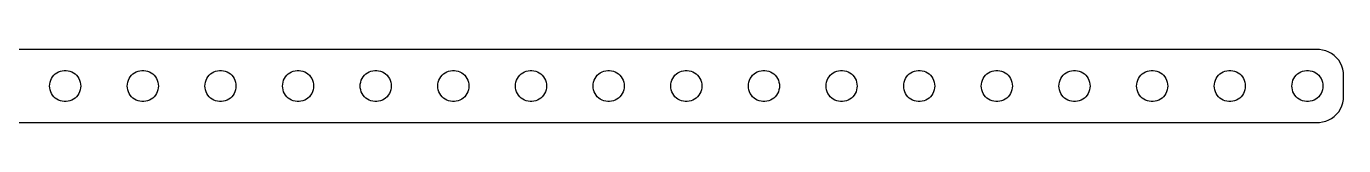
# Model space of a CAD drawing. Header units: metres. Extents: x -124 to 124, y 21 to 27.
# Drawn here: x -3.8 to 123.5, y 20.5 to 27.5 of the extents above; entities that cross this region are included whole.
import ezdxf

# ---------------------------------------------------------------- set-up
doc = ezdxf.new("R2010")
doc.units = ezdxf.units.M

msp = doc.modelspace()

# ---------------------------------------------------------------- linework, layer by layer
for p, q in [((121.157, 27.4951), (-121.157, 27.4951)), ((121.468, 27.4557), (121.157, 27.4951)), ((121.773, 27.3776), (121.468, 27.4557)), ((122.064, 27.2621), (121.773, 27.3776)), ((122.34, 27.1108), (122.064, 27.2621)), ((122.594, 26.9263), (122.34, 27.1108)), ((122.822, 26.7114), (122.594, 26.9263)), ((-0.46352, 25.4266), (-0.28107, 25.4734)), ((-0.28107, 25.4734), (-0.09418, 25.497)), ((-0.09418, 25.497), (0.09418, 25.497)), ((0.09418, 25.497), (0.28107, 25.4734)), ((0.28107, 25.4734), (0.46352, 25.4266)), ((7.03647, 25.4266), (7.21892, 25.4734)), ((7.21892, 25.4734), (7.40581, 25.497)), ((7.40581, 25.497), (7.59418, 25.497)), ((7.59418, 25.497), (7.78107, 25.4734)), ((7.78107, 25.4734), (7.96352, 25.4266)), ((14.5365, 25.4266), (14.7189, 25.4734)), ((14.7189, 25.4734), (14.9058, 25.497)), ((14.9058, 25.497), (15.0942, 25.497)), ((15.0942, 25.497), (15.2811, 25.4734)), ((15.2811, 25.4734), (15.4635, 25.4266)), ((22.0365, 25.4266), (22.2189, 25.4734)), ((22.2189, 25.4734), (22.4058, 25.497)), ((22.4058, 25.497), (22.5942, 25.497)), ((22.5942, 25.497), (22.7811, 25.4734)), ((22.7811, 25.4734), (22.9635, 25.4266)), ((29.5365, 25.4266), (29.7189, 25.4734)), ((29.7189, 25.4734), (29.9058, 25.497)), ((29.9058, 25.497), (30.0942, 25.497)), ((30.0942, 25.497), (30.2811, 25.4734)), ((30.2811, 25.4734), (30.4635, 25.4266)), ((37.0365, 25.4266), (37.2189, 25.4734)), ((37.2189, 25.4734), (37.4058, 25.497)), ((37.4058, 25.497), (37.5942, 25.497)), ((37.5942, 25.497), (37.7811, 25.4734)), ((37.7811, 25.4734), (37.9635, 25.4266)), ((44.5365, 25.4266), (44.7189, 25.4734)), ((44.7189, 25.4734), (44.9058, 25.497)), ((44.9058, 25.497), (45.0942, 25.497)), ((45.0942, 25.497), (45.2811, 25.4734)), ((45.2811, 25.4734), (45.4635, 25.4266)), ((52.0365, 25.4266), (52.2189, 25.4734)), ((52.2189, 25.4734), (52.4058, 25.497)), ((52.4058, 25.497), (52.5942, 25.497)), ((52.5942, 25.497), (52.7811, 25.4734)), ((52.7811, 25.4734), (52.9635, 25.4266)), ((59.5365, 25.4266), (59.7189, 25.4734)), ((59.7189, 25.4734), (59.9058, 25.497)), ((59.9058, 25.497), (60.0942, 25.497)), ((60.0942, 25.497), (60.2811, 25.4734)), ((60.2811, 25.4734), (60.4635, 25.4266)), ((67.0365, 25.4266), (67.2189, 25.4734)), ((67.2189, 25.4734), (67.4058, 25.497)), ((67.4058, 25.497), (67.5942, 25.497)), ((67.5942, 25.497), (67.7811, 25.4734)), ((67.7811, 25.4734), (67.9635, 25.4266)), ((74.5365, 25.4266), (74.7189, 25.4734)), ((74.7189, 25.4734), (74.9058, 25.497)), ((74.9058, 25.497), (75.0942, 25.497)), ((75.0942, 25.497), (75.2811, 25.4734)), ((75.2811, 25.4734), (75.4635, 25.4266)), ((82.0365, 25.4266), (82.2189, 25.4734)), ((82.2189, 25.4734), (82.4058, 25.497)), ((82.4058, 25.497), (82.5942, 25.497)), ((82.5942, 25.497), (82.7811, 25.4734)), ((82.7811, 25.4734), (82.9635, 25.4266)), ((89.5365, 25.4266), (89.7189, 25.4734)), ((89.7189, 25.4734), (89.9058, 25.497)), ((89.9058, 25.497), (90.0942, 25.497)), ((90.0942, 25.497), (90.2811, 25.4734)), ((90.2811, 25.4734), (90.4635, 25.4266)), ((97.0365, 25.4266), (97.2189, 25.4734)), ((97.2189, 25.4734), (97.4058, 25.497)), ((97.4058, 25.497), (97.5942, 25.497)), ((97.5942, 25.497), (97.7811, 25.4734)), ((97.7811, 25.4734), (97.9635, 25.4266)), ((104.536, 25.4266), (104.719, 25.4734)), ((104.719, 25.4734), (104.906, 25.497)), ((104.906, 25.497), (105.094, 25.497)), ((105.094, 25.497), (105.281, 25.4734)), ((105.281, 25.4734), (105.464, 25.4266)), ((112.036, 25.4266), (112.219, 25.4734)), ((112.219, 25.4734), (112.406, 25.497)), ((112.406, 25.497), (112.594, 25.497)), ((112.594, 25.497), (112.781, 25.4734)), ((112.781, 25.4734), (112.964, 25.4266)), ((119.536, 25.4266), (119.719, 25.4734)), ((119.719, 25.4734), (119.906, 25.497)), ((119.906, 25.497), (120.094, 25.497)), ((120.094, 25.497), (120.281, 25.4734)), ((120.281, 25.4734), (120.464, 25.4266)), ((123.023, 26.4695), (122.822, 26.7114)), ((123.191, 26.2044), (123.023, 26.4695)), ((123.324, 25.9203), (123.191, 26.2044)), ((123.421, 25.6217), (123.324, 25.9203)), ((123.48, 25.3133), (123.421, 25.6217)), ((-1.5, 24), (-1.48816, 24.188)), ((-1.48816, 24.188), (-1.45287, 24.373)), ((-1.45287, 24.373), (-1.39465, 24.5522)), ((-1.39465, 24.5522), (-1.31445, 24.7226)), ((-1.31445, 24.7226), (-1.21352, 24.8817)), ((-1.21352, 24.8817), (-1.09344, 25.0268)), ((-1.09344, 25.0268), (-0.95613, 25.1558)), ((-0.95613, 25.1558), (-0.80373, 25.2665)), ((-0.80373, 25.2665), (-0.63866, 25.3572)), ((-0.63866, 25.3572), (-0.46352, 25.4266)), ((0.46352, 25.4266), (0.63866, 25.3572)), ((0.63866, 25.3572), (0.80373, 25.2665)), ((0.80373, 25.2665), (0.95613, 25.1558)), ((0.95613, 25.1558), (1.09344, 25.0268)), ((1.09344, 25.0268), (1.21352, 24.8817)), ((1.21352, 24.8817), (1.31445, 24.7226)), ((1.31445, 24.7226), (1.39465, 24.5522)), ((1.39465, 24.5522), (1.45287, 24.373)), ((1.45287, 24.373), (1.48816, 24.188)), ((1.48816, 24.188), (1.5, 24)), ((6, 24), (6.01183, 24.188)), ((6.01183, 24.188), (6.04712, 24.373)), ((6.04712, 24.373), (6.10533, 24.5522)), ((6.10533, 24.5522), (6.18553, 24.7226)), ((6.18553, 24.7226), (6.28647, 24.8817)), ((6.28647, 24.8817), (6.40654, 25.0268)), ((6.40654, 25.0268), (6.54385, 25.1558)), ((6.54385, 25.1558), (6.69626, 25.2665)), ((6.69626, 25.2665), (6.86133, 25.3572)), ((6.86133, 25.3572), (7.03647, 25.4266)), ((7.96352, 25.4266), (8.13866, 25.3572)), ((8.13866, 25.3572), (8.30373, 25.2665)), ((8.30373, 25.2665), (8.45613, 25.1558)), ((8.45613, 25.1558), (8.59344, 25.0268)), ((8.59344, 25.0268), (8.71352, 24.8817)), ((8.71352, 24.8817), (8.81445, 24.7226)), ((8.81445, 24.7226), (8.89465, 24.5522)), ((8.89465, 24.5522), (8.95287, 24.373)), ((8.95287, 24.373), (8.98816, 24.188)), ((8.98816, 24.188), (9, 24)), ((13.5, 24), (13.5118, 24.188)), ((13.5118, 24.188), (13.5471, 24.373)), ((13.5471, 24.373), (13.6053, 24.5522)), ((13.6053, 24.5522), (13.6855, 24.7226)), ((13.6855, 24.7226), (13.7865, 24.8817)), ((13.7865, 24.8817), (13.9065, 25.0268)), ((13.9065, 25.0268), (14.0439, 25.1558)), ((14.0439, 25.1558), (14.1963, 25.2665)), ((14.1963, 25.2665), (14.3613, 25.3572)), ((14.3613, 25.3572), (14.5365, 25.4266)), ((15.4635, 25.4266), (15.6387, 25.3572)), ((15.6387, 25.3572), (15.8037, 25.2665)), ((15.8037, 25.2665), (15.9561, 25.1558)), ((15.9561, 25.1558), (16.0934, 25.0268)), ((16.0934, 25.0268), (16.2135, 24.8817)), ((16.2135, 24.8817), (16.3145, 24.7226)), ((16.3145, 24.7226), (16.3947, 24.5522)), ((16.3947, 24.5522), (16.4529, 24.373)), ((16.4529, 24.373), (16.4882, 24.188)), ((16.4882, 24.188), (16.5, 24)), ((21, 24), (21.0118, 24.188)), ((21.0118, 24.188), (21.0471, 24.373)), ((21.0471, 24.373), (21.1053, 24.5522)), ((21.1053, 24.5522), (21.1855, 24.7226)), ((21.1855, 24.7226), (21.2865, 24.8817)), ((21.2865, 24.8817), (21.4065, 25.0268)), ((21.4065, 25.0268), (21.5439, 25.1558)), ((21.5439, 25.1558), (21.6963, 25.2665)), ((21.6963, 25.2665), (21.8613, 25.3572)), ((21.8613, 25.3572), (22.0365, 25.4266)), ((22.9635, 25.4266), (23.1387, 25.3572)), ((23.1387, 25.3572), (23.3037, 25.2665)), ((23.3037, 25.2665), (23.4561, 25.1558)), ((23.4561, 25.1558), (23.5934, 25.0268)), ((23.5934, 25.0268), (23.7135, 24.8817)), ((23.7135, 24.8817), (23.8145, 24.7226)), ((23.8145, 24.7226), (23.8947, 24.5522)), ((23.8947, 24.5522), (23.9529, 24.373)), ((23.9529, 24.373), (23.9882, 24.188)), ((23.9882, 24.188), (24, 24)), ((28.5, 24), (28.5118, 24.188)), ((28.5118, 24.188), (28.5471, 24.373)), ((28.5471, 24.373), (28.6053, 24.5522)), ((28.6053, 24.5522), (28.6855, 24.7226)), ((28.6855, 24.7226), (28.7865, 24.8817)), ((28.7865, 24.8817), (28.9065, 25.0268)), ((28.9065, 25.0268), (29.0439, 25.1558)), ((29.0439, 25.1558), (29.1963, 25.2665)), ((29.1963, 25.2665), (29.3613, 25.3572)), ((29.3613, 25.3572), (29.5365, 25.4266)), ((30.4635, 25.4266), (30.6387, 25.3572)), ((30.6387, 25.3572), (30.8037, 25.2665)), ((30.8037, 25.2665), (30.9561, 25.1558)), ((30.9561, 25.1558), (31.0934, 25.0268)), ((31.0934, 25.0268), (31.2135, 24.8817)), ((31.2135, 24.8817), (31.3145, 24.7226)), ((31.3145, 24.7226), (31.3947, 24.5522)), ((31.3947, 24.5522), (31.4529, 24.373)), ((31.4529, 24.373), (31.4882, 24.188)), ((31.4882, 24.188), (31.5, 24)), ((36, 24), (36.0118, 24.188)), ((36.0118, 24.188), (36.0471, 24.373)), ((36.0471, 24.373), (36.1053, 24.5522)), ((36.1053, 24.5522), (36.1855, 24.7226)), ((36.1855, 24.7226), (36.2865, 24.8817)), ((36.2865, 24.8817), (36.4065, 25.0268)), ((36.4065, 25.0268), (36.5439, 25.1558)), ((36.5439, 25.1558), (36.6963, 25.2665)), ((36.6963, 25.2665), (36.8613, 25.3572)), ((36.8613, 25.3572), (37.0365, 25.4266)), ((37.9635, 25.4266), (38.1387, 25.3572)), ((38.1387, 25.3572), (38.3037, 25.2665)), ((38.3037, 25.2665), (38.4561, 25.1558)), ((38.4561, 25.1558), (38.5934, 25.0268)), ((38.5934, 25.0268), (38.7135, 24.8817)), ((38.7135, 24.8817), (38.8145, 24.7226)), ((38.8145, 24.7226), (38.8947, 24.5522)), ((38.8947, 24.5522), (38.9529, 24.373)), ((38.9529, 24.373), (38.9882, 24.188)), ((38.9882, 24.188), (39, 24)), ((43.5, 24), (43.5118, 24.188)), ((43.5118, 24.188), (43.5471, 24.373)), ((43.5471, 24.373), (43.6053, 24.5522)), ((43.6053, 24.5522), (43.6855, 24.7226)), ((43.6855, 24.7226), (43.7865, 24.8817)), ((43.7865, 24.8817), (43.9065, 25.0268)), ((43.9065, 25.0268), (44.0439, 25.1558)), ((44.0439, 25.1558), (44.1963, 25.2665)), ((44.1963, 25.2665), (44.3613, 25.3572)), ((44.3613, 25.3572), (44.5365, 25.4266)), ((45.4635, 25.4266), (45.6387, 25.3572)), ((45.6387, 25.3572), (45.8037, 25.2665)), ((45.8037, 25.2665), (45.9561, 25.1558)), ((45.9561, 25.1558), (46.0934, 25.0268)), ((46.0934, 25.0268), (46.2135, 24.8817)), ((46.2135, 24.8817), (46.3145, 24.7226)), ((46.3145, 24.7226), (46.3947, 24.5522)), ((46.3947, 24.5522), (46.4529, 24.373)), ((46.4529, 24.373), (46.4882, 24.188)), ((46.4882, 24.188), (46.5, 24)), ((51, 24), (51.0118, 24.188)), ((51.0118, 24.188), (51.0471, 24.373)), ((51.0471, 24.373), (51.1053, 24.5522)), ((51.1053, 24.5522), (51.1855, 24.7226)), ((51.1855, 24.7226), (51.2865, 24.8817)), ((51.2865, 24.8817), (51.4065, 25.0268)), ((51.4065, 25.0268), (51.5439, 25.1558)), ((51.5439, 25.1558), (51.6963, 25.2665)), ((51.6963, 25.2665), (51.8613, 25.3572)), ((51.8613, 25.3572), (52.0365, 25.4266)), ((52.9635, 25.4266), (53.1387, 25.3572)), ((53.1387, 25.3572), (53.3037, 25.2665)), ((53.3037, 25.2665), (53.4561, 25.1558)), ((53.4561, 25.1558), (53.5934, 25.0268)), ((53.5934, 25.0268), (53.7135, 24.8817)), ((53.7135, 24.8817), (53.8145, 24.7226)), ((53.8145, 24.7226), (53.8947, 24.5522)), ((53.8947, 24.5522), (53.9529, 24.373)), ((53.9529, 24.373), (53.9882, 24.188)), ((53.9882, 24.188), (54, 24)), ((58.5, 24), (58.5118, 24.188)), ((58.5118, 24.188), (58.5471, 24.373)), ((58.5471, 24.373), (58.6053, 24.5522)), ((58.6053, 24.5522), (58.6855, 24.7226)), ((58.6855, 24.7226), (58.7865, 24.8817)), ((58.7865, 24.8817), (58.9065, 25.0268)), ((58.9065, 25.0268), (59.0439, 25.1558)), ((59.0439, 25.1558), (59.1963, 25.2665)), ((59.1963, 25.2665), (59.3613, 25.3572)), ((59.3613, 25.3572), (59.5365, 25.4266)), ((60.4635, 25.4266), (60.6387, 25.3572)), ((60.6387, 25.3572), (60.8037, 25.2665)), ((60.8037, 25.2665), (60.9561, 25.1558)), ((60.9561, 25.1558), (61.0934, 25.0268)), ((61.0934, 25.0268), (61.2135, 24.8817)), ((61.2135, 24.8817), (61.3145, 24.7226)), ((61.3145, 24.7226), (61.3947, 24.5522)), ((61.3947, 24.5522), (61.4529, 24.373)), ((61.4529, 24.373), (61.4882, 24.188)), ((61.4882, 24.188), (61.5, 24)), ((66, 24), (66.0118, 24.188)), ((66.0118, 24.188), (66.0471, 24.373)), ((66.0471, 24.373), (66.1053, 24.5522)), ((66.1053, 24.5522), (66.1855, 24.7226)), ((66.1855, 24.7226), (66.2865, 24.8817)), ((66.2865, 24.8817), (66.4065, 25.0268)), ((66.4065, 25.0268), (66.5439, 25.1558)), ((66.5439, 25.1558), (66.6963, 25.2665)), ((66.6963, 25.2665), (66.8613, 25.3572)), ((66.8613, 25.3572), (67.0365, 25.4266)), ((67.9635, 25.4266), (68.1387, 25.3572)), ((68.1387, 25.3572), (68.3037, 25.2665)), ((68.3037, 25.2665), (68.4561, 25.1558)), ((68.4561, 25.1558), (68.5934, 25.0268)), ((68.5934, 25.0268), (68.7135, 24.8817)), ((68.7135, 24.8817), (68.8145, 24.7226)), ((68.8145, 24.7226), (68.8947, 24.5522)), ((68.8947, 24.5522), (68.9529, 24.373)), ((68.9529, 24.373), (68.9882, 24.188)), ((68.9882, 24.188), (69, 24)), ((73.5, 24), (73.5118, 24.188)), ((73.5118, 24.188), (73.5471, 24.373)), ((73.5471, 24.373), (73.6053, 24.5522)), ((73.6053, 24.5522), (73.6855, 24.7226)), ((73.6855, 24.7226), (73.7865, 24.8817)), ((73.7865, 24.8817), (73.9065, 25.0268)), ((73.9065, 25.0268), (74.0439, 25.1558)), ((74.0439, 25.1558), (74.1963, 25.2665)), ((74.1963, 25.2665), (74.3613, 25.3572)), ((74.3613, 25.3572), (74.5365, 25.4266)), ((75.4635, 25.4266), (75.6387, 25.3572)), ((75.6387, 25.3572), (75.8037, 25.2665)), ((75.8037, 25.2665), (75.9561, 25.1558)), ((75.9561, 25.1558), (76.0934, 25.0268)), ((76.0934, 25.0268), (76.2135, 24.8817)), ((76.2135, 24.8817), (76.3145, 24.7226)), ((76.3145, 24.7226), (76.3947, 24.5522)), ((76.3947, 24.5522), (76.4529, 24.373)), ((76.4529, 24.373), (76.4882, 24.188)), ((76.4882, 24.188), (76.5, 24)), ((81, 24), (81.0118, 24.188)), ((81.0118, 24.188), (81.0471, 24.373)), ((81.0471, 24.373), (81.1053, 24.5522)), ((81.1053, 24.5522), (81.1855, 24.7226)), ((81.1855, 24.7226), (81.2865, 24.8817)), ((81.2865, 24.8817), (81.4065, 25.0268)), ((81.4065, 25.0268), (81.5439, 25.1558)), ((81.5439, 25.1558), (81.6963, 25.2665)), ((81.6963, 25.2665), (81.8613, 25.3572)), ((81.8613, 25.3572), (82.0365, 25.4266)), ((82.9635, 25.4266), (83.1387, 25.3572)), ((83.1387, 25.3572), (83.3037, 25.2665)), ((83.3037, 25.2665), (83.4561, 25.1558)), ((83.4561, 25.1558), (83.5934, 25.0268)), ((83.5934, 25.0268), (83.7135, 24.8817)), ((83.7135, 24.8817), (83.8145, 24.7226)), ((83.8145, 24.7226), (83.8947, 24.5522)), ((83.8947, 24.5522), (83.9529, 24.373)), ((83.9529, 24.373), (83.9882, 24.188)), ((83.9882, 24.188), (84, 24)), ((88.5, 24), (88.5118, 24.188)), ((88.5118, 24.188), (88.5471, 24.373)), ((88.5471, 24.373), (88.6053, 24.5522)), ((88.6053, 24.5522), (88.6855, 24.7226)), ((88.6855, 24.7226), (88.7865, 24.8817)), ((88.7865, 24.8817), (88.9065, 25.0268)), ((88.9065, 25.0268), (89.0439, 25.1558)), ((89.0439, 25.1558), (89.1963, 25.2665)), ((89.1963, 25.2665), (89.3613, 25.3572)), ((89.3613, 25.3572), (89.5365, 25.4266)), ((90.4635, 25.4266), (90.6387, 25.3572)), ((90.6387, 25.3572), (90.8037, 25.2665)), ((90.8037, 25.2665), (90.9561, 25.1558)), ((90.9561, 25.1558), (91.0934, 25.0268)), ((91.0934, 25.0268), (91.2135, 24.8817)), ((91.2135, 24.8817), (91.3145, 24.7226)), ((91.3145, 24.7226), (91.3947, 24.5522)), ((91.3947, 24.5522), (91.4529, 24.373)), ((91.4529, 24.373), (91.4882, 24.188)), ((91.4882, 24.188), (91.5, 24)), ((96, 24), (96.0118, 24.188)), ((96.0118, 24.188), (96.0471, 24.373)), ((96.0471, 24.373), (96.1053, 24.5522)), ((96.1053, 24.5522), (96.1855, 24.7226)), ((96.1855, 24.7226), (96.2865, 24.8817)), ((96.2865, 24.8817), (96.4065, 25.0268)), ((96.4065, 25.0268), (96.5439, 25.1558)), ((96.5439, 25.1558), (96.6963, 25.2665)), ((96.6963, 25.2665), (96.8613, 25.3572)), ((96.8613, 25.3572), (97.0365, 25.4266)), ((97.9635, 25.4266), (98.1387, 25.3572)), ((98.1387, 25.3572), (98.3037, 25.2665)), ((98.3037, 25.2665), (98.4561, 25.1558)), ((98.4561, 25.1558), (98.5934, 25.0268)), ((98.5934, 25.0268), (98.7135, 24.8817)), ((98.7135, 24.8817), (98.8145, 24.7226)), ((98.8145, 24.7226), (98.8947, 24.5522)), ((98.8947, 24.5522), (98.9529, 24.373)), ((98.9529, 24.373), (98.9882, 24.188)), ((98.9882, 24.188), (99, 24)), ((103.5, 24), (103.512, 24.188)), ((103.512, 24.188), (103.547, 24.373)), ((103.547, 24.373), (103.605, 24.5522)), ((103.605, 24.5522), (103.686, 24.7226)), ((103.686, 24.7226), (103.786, 24.8817)), ((103.786, 24.8817), (103.907, 25.0268)), ((103.907, 25.0268), (104.044, 25.1558)), ((104.044, 25.1558), (104.196, 25.2665)), ((104.196, 25.2665), (104.361, 25.3572)), ((104.361, 25.3572), (104.536, 25.4266)), ((105.464, 25.4266), (105.639, 25.3572)), ((105.639, 25.3572), (105.804, 25.2665)), ((105.804, 25.2665), (105.956, 25.1558)), ((105.956, 25.1558), (106.093, 25.0268)), ((106.093, 25.0268), (106.214, 24.8817)), ((106.214, 24.8817), (106.314, 24.7226)), ((106.314, 24.7226), (106.395, 24.5522)), ((106.395, 24.5522), (106.453, 24.373)), ((106.453, 24.373), (106.488, 24.188)), ((106.488, 24.188), (106.5, 24)), ((111, 24), (111.012, 24.188)), ((111.012, 24.188), (111.047, 24.373)), ((111.047, 24.373), (111.105, 24.5522)), ((111.105, 24.5522), (111.186, 24.7226)), ((111.186, 24.7226), (111.286, 24.8817)), ((111.286, 24.8817), (111.407, 25.0268)), ((111.407, 25.0268), (111.544, 25.1558)), ((111.544, 25.1558), (111.696, 25.2665)), ((111.696, 25.2665), (111.861, 25.3572)), ((111.861, 25.3572), (112.036, 25.4266)), ((112.964, 25.4266), (113.139, 25.3572)), ((113.139, 25.3572), (113.304, 25.2665)), ((113.304, 25.2665), (113.456, 25.1558)), ((113.456, 25.1558), (113.593, 25.0268)), ((113.593, 25.0268), (113.714, 24.8817)), ((113.714, 24.8817), (113.814, 24.7226)), ((113.814, 24.7226), (113.895, 24.5522)), ((113.895, 24.5522), (113.953, 24.373)), ((113.953, 24.373), (113.988, 24.188)), ((113.988, 24.188), (114, 24)), ((118.5, 24), (118.512, 24.188)), ((118.512, 24.188), (118.547, 24.373)), ((118.547, 24.373), (118.605, 24.5522)), ((118.605, 24.5522), (118.686, 24.7226)), ((118.686, 24.7226), (118.786, 24.8817)), ((118.786, 24.8817), (118.907, 25.0268)), ((118.907, 25.0268), (119.044, 25.1558)), ((119.044, 25.1558), (119.196, 25.2665)), ((119.196, 25.2665), (119.361, 25.3572)), ((119.361, 25.3572), (119.536, 25.4266)), ((120.464, 25.4266), (120.639, 25.3572)), ((120.639, 25.3572), (120.804, 25.2665)), ((120.804, 25.2665), (120.956, 25.1558)), ((120.956, 25.1558), (121.093, 25.0268)), ((121.093, 25.0268), (121.214, 24.8817)), ((121.214, 24.8817), (121.314, 24.7226)), ((121.314, 24.7226), (121.395, 24.5522)), ((121.395, 24.5522), (121.453, 24.373)), ((121.453, 24.373), (121.488, 24.188)), ((121.488, 24.188), (121.5, 24)), ((123.5, 25), (123.48, 25.3133)), ((123.5, 23), (123.5, 25)), ((-1.48816, 23.812), (-1.5, 24)), ((-1.45287, 23.627), (-1.48816, 23.812)), ((-1.39465, 23.4478), (-1.45287, 23.627)), ((-1.31445, 23.2774), (-1.39465, 23.4478)), ((-1.21352, 23.1183), (-1.31445, 23.2774)), ((-1.09344, 22.9732), (-1.21352, 23.1183)), ((-0.95613, 22.8442), (-1.09344, 22.9732)), ((1.09344, 22.9732), (0.95613, 22.8442)), ((1.21352, 23.1183), (1.09344, 22.9732)), ((1.31445, 23.2774), (1.21352, 23.1183)), ((1.39465, 23.4478), (1.31445, 23.2774)), ((1.45287, 23.627), (1.39465, 23.4478)), ((1.48816, 23.812), (1.45287, 23.627)), ((1.5, 24), (1.48816, 23.812)), ((6.01183, 23.812), (6, 24)), ((6.04712, 23.627), (6.01183, 23.812)), ((6.10533, 23.4478), (6.04712, 23.627)), ((6.18553, 23.2774), (6.10533, 23.4478)), ((6.28647, 23.1183), (6.18553, 23.2774)), ((6.40654, 22.9732), (6.28647, 23.1183)), ((6.54385, 22.8442), (6.40654, 22.9732)), ((8.59344, 22.9732), (8.45613, 22.8442)), ((8.71352, 23.1183), (8.59344, 22.9732)), ((8.81445, 23.2774), (8.71352, 23.1183)), ((8.89465, 23.4478), (8.81445, 23.2774)), ((8.95287, 23.627), (8.89465, 23.4478)), ((8.98816, 23.812), (8.95287, 23.627)), ((9, 24), (8.98816, 23.812)), ((13.5118, 23.812), (13.5, 24)), ((13.5471, 23.627), (13.5118, 23.812)), ((13.6053, 23.4478), (13.5471, 23.627)), ((13.6855, 23.2774), (13.6053, 23.4478)), ((13.7865, 23.1183), (13.6855, 23.2774)), ((13.9065, 22.9732), (13.7865, 23.1183)), ((14.0439, 22.8442), (13.9065, 22.9732)), ((16.0934, 22.9732), (15.9561, 22.8442)), ((16.2135, 23.1183), (16.0934, 22.9732)), ((16.3145, 23.2774), (16.2135, 23.1183)), ((16.3947, 23.4478), (16.3145, 23.2774)), ((16.4529, 23.627), (16.3947, 23.4478)), ((16.4882, 23.812), (16.4529, 23.627)), ((16.5, 24), (16.4882, 23.812)), ((21.0118, 23.812), (21, 24)), ((21.0471, 23.627), (21.0118, 23.812)), ((21.1053, 23.4478), (21.0471, 23.627)), ((21.1855, 23.2774), (21.1053, 23.4478)), ((21.2865, 23.1183), (21.1855, 23.2774)), ((21.4065, 22.9732), (21.2865, 23.1183)), ((21.5439, 22.8442), (21.4065, 22.9732)), ((23.5934, 22.9732), (23.4561, 22.8442)), ((23.7135, 23.1183), (23.5934, 22.9732)), ((23.8145, 23.2774), (23.7135, 23.1183)), ((23.8947, 23.4478), (23.8145, 23.2774)), ((23.9529, 23.627), (23.8947, 23.4478)), ((23.9882, 23.812), (23.9529, 23.627)), ((24, 24), (23.9882, 23.812)), ((28.5118, 23.812), (28.5, 24)), ((28.5471, 23.627), (28.5118, 23.812)), ((28.6053, 23.4478), (28.5471, 23.627)), ((28.6855, 23.2774), (28.6053, 23.4478)), ((28.7865, 23.1183), (28.6855, 23.2774)), ((28.9065, 22.9732), (28.7865, 23.1183)), ((29.0439, 22.8442), (28.9065, 22.9732)), ((31.0934, 22.9732), (30.9561, 22.8442)), ((31.2135, 23.1183), (31.0934, 22.9732)), ((31.3145, 23.2774), (31.2135, 23.1183)), ((31.3947, 23.4478), (31.3145, 23.2774)), ((31.4529, 23.627), (31.3947, 23.4478)), ((31.4882, 23.812), (31.4529, 23.627)), ((31.5, 24), (31.4882, 23.812)), ((36.0118, 23.812), (36, 24)), ((36.0471, 23.627), (36.0118, 23.812)), ((36.1053, 23.4478), (36.0471, 23.627)), ((36.1855, 23.2774), (36.1053, 23.4478)), ((36.2865, 23.1183), (36.1855, 23.2774)), ((36.4065, 22.9732), (36.2865, 23.1183)), ((36.5439, 22.8442), (36.4065, 22.9732)), ((38.5934, 22.9732), (38.4561, 22.8442)), ((38.7135, 23.1183), (38.5934, 22.9732)), ((38.8145, 23.2774), (38.7135, 23.1183)), ((38.8947, 23.4478), (38.8145, 23.2774)), ((38.9529, 23.627), (38.8947, 23.4478)), ((38.9882, 23.812), (38.9529, 23.627)), ((39, 24), (38.9882, 23.812)), ((43.5118, 23.812), (43.5, 24)), ((43.5471, 23.627), (43.5118, 23.812)), ((43.6053, 23.4478), (43.5471, 23.627)), ((43.6855, 23.2774), (43.6053, 23.4478)), ((43.7865, 23.1183), (43.6855, 23.2774)), ((43.9065, 22.9732), (43.7865, 23.1183)), ((44.0439, 22.8442), (43.9065, 22.9732)), ((46.0934, 22.9732), (45.9561, 22.8442)), ((46.2135, 23.1183), (46.0934, 22.9732)), ((46.3145, 23.2774), (46.2135, 23.1183)), ((46.3947, 23.4478), (46.3145, 23.2774)), ((46.4529, 23.627), (46.3947, 23.4478)), ((46.4882, 23.812), (46.4529, 23.627)), ((46.5, 24), (46.4882, 23.812)), ((51.0118, 23.812), (51, 24)), ((51.0471, 23.627), (51.0118, 23.812)), ((51.1053, 23.4478), (51.0471, 23.627)), ((51.1855, 23.2774), (51.1053, 23.4478)), ((51.2865, 23.1183), (51.1855, 23.2774)), ((51.4065, 22.9732), (51.2865, 23.1183)), ((51.5439, 22.8442), (51.4065, 22.9732)), ((53.5934, 22.9732), (53.4561, 22.8442)), ((53.7135, 23.1183), (53.5934, 22.9732)), ((53.8145, 23.2774), (53.7135, 23.1183)), ((53.8947, 23.4478), (53.8145, 23.2774)), ((53.9529, 23.627), (53.8947, 23.4478)), ((53.9882, 23.812), (53.9529, 23.627)), ((54, 24), (53.9882, 23.812)), ((58.5118, 23.812), (58.5, 24)), ((58.5471, 23.627), (58.5118, 23.812)), ((58.6053, 23.4478), (58.5471, 23.627)), ((58.6855, 23.2774), (58.6053, 23.4478)), ((58.7865, 23.1183), (58.6855, 23.2774)), ((58.9065, 22.9732), (58.7865, 23.1183)), ((59.0439, 22.8442), (58.9065, 22.9732)), ((61.0934, 22.9732), (60.9561, 22.8442)), ((61.2135, 23.1183), (61.0934, 22.9732)), ((61.3145, 23.2774), (61.2135, 23.1183)), ((61.3947, 23.4478), (61.3145, 23.2774)), ((61.4529, 23.627), (61.3947, 23.4478)), ((61.4882, 23.812), (61.4529, 23.627)), ((61.5, 24), (61.4882, 23.812)), ((66.0118, 23.812), (66, 24)), ((66.0471, 23.627), (66.0118, 23.812)), ((66.1053, 23.4478), (66.0471, 23.627)), ((66.1855, 23.2774), (66.1053, 23.4478)), ((66.2865, 23.1183), (66.1855, 23.2774)), ((66.4065, 22.9732), (66.2865, 23.1183)), ((66.5439, 22.8442), (66.4065, 22.9732)), ((68.5934, 22.9732), (68.4561, 22.8442)), ((68.7135, 23.1183), (68.5934, 22.9732)), ((68.8145, 23.2774), (68.7135, 23.1183)), ((68.8947, 23.4478), (68.8145, 23.2774)), ((68.9529, 23.627), (68.8947, 23.4478)), ((68.9882, 23.812), (68.9529, 23.627)), ((69, 24), (68.9882, 23.812)), ((73.5118, 23.812), (73.5, 24)), ((73.5471, 23.627), (73.5118, 23.812)), ((73.6053, 23.4478), (73.5471, 23.627)), ((73.6855, 23.2774), (73.6053, 23.4478)), ((73.7865, 23.1183), (73.6855, 23.2774)), ((73.9065, 22.9732), (73.7865, 23.1183)), ((74.0439, 22.8442), (73.9065, 22.9732)), ((76.0934, 22.9732), (75.9561, 22.8442)), ((76.2135, 23.1183), (76.0934, 22.9732)), ((76.3145, 23.2774), (76.2135, 23.1183)), ((76.3947, 23.4478), (76.3145, 23.2774)), ((76.4529, 23.627), (76.3947, 23.4478)), ((76.4882, 23.812), (76.4529, 23.627)), ((76.5, 24), (76.4882, 23.812)), ((81.0118, 23.812), (81, 24)), ((81.0471, 23.627), (81.0118, 23.812)), ((81.1053, 23.4478), (81.0471, 23.627)), ((81.1855, 23.2774), (81.1053, 23.4478)), ((81.2865, 23.1183), (81.1855, 23.2774)), ((81.4065, 22.9732), (81.2865, 23.1183)), ((81.5439, 22.8442), (81.4065, 22.9732)), ((83.5934, 22.9732), (83.4561, 22.8442)), ((83.7135, 23.1183), (83.5934, 22.9732)), ((83.8145, 23.2774), (83.7135, 23.1183)), ((83.8947, 23.4478), (83.8145, 23.2774)), ((83.9529, 23.627), (83.8947, 23.4478)), ((83.9882, 23.812), (83.9529, 23.627)), ((84, 24), (83.9882, 23.812)), ((88.5118, 23.812), (88.5, 24)), ((88.5471, 23.627), (88.5118, 23.812)), ((88.6053, 23.4478), (88.5471, 23.627)), ((88.6855, 23.2774), (88.6053, 23.4478)), ((88.7865, 23.1183), (88.6855, 23.2774)), ((88.9065, 22.9732), (88.7865, 23.1183)), ((89.0439, 22.8442), (88.9065, 22.9732)), ((91.0934, 22.9732), (90.9561, 22.8442)), ((91.2135, 23.1183), (91.0934, 22.9732)), ((91.3145, 23.2774), (91.2135, 23.1183)), ((91.3947, 23.4478), (91.3145, 23.2774)), ((91.4529, 23.627), (91.3947, 23.4478)), ((91.4882, 23.812), (91.4529, 23.627)), ((91.5, 24), (91.4882, 23.812)), ((96.0118, 23.812), (96, 24)), ((96.0471, 23.627), (96.0118, 23.812)), ((96.1053, 23.4478), (96.0471, 23.627)), ((96.1855, 23.2774), (96.1053, 23.4478)), ((96.2865, 23.1183), (96.1855, 23.2774)), ((96.4065, 22.9732), (96.2865, 23.1183)), ((96.5439, 22.8442), (96.4065, 22.9732)), ((98.5934, 22.9732), (98.4561, 22.8442)), ((98.7135, 23.1183), (98.5934, 22.9732)), ((98.8145, 23.2774), (98.7135, 23.1183)), ((98.8947, 23.4478), (98.8145, 23.2774)), ((98.9529, 23.627), (98.8947, 23.4478)), ((98.9882, 23.812), (98.9529, 23.627)), ((99, 24), (98.9882, 23.812)), ((103.512, 23.812), (103.5, 24)), ((103.547, 23.627), (103.512, 23.812)), ((103.605, 23.4478), (103.547, 23.627)), ((103.686, 23.2774), (103.605, 23.4478)), ((103.786, 23.1183), (103.686, 23.2774)), ((103.907, 22.9732), (103.786, 23.1183)), ((104.044, 22.8442), (103.907, 22.9732)), ((106.093, 22.9732), (105.956, 22.8442)), ((106.214, 23.1183), (106.093, 22.9732)), ((106.314, 23.2774), (106.214, 23.1183)), ((106.395, 23.4478), (106.314, 23.2774)), ((106.453, 23.627), (106.395, 23.4478)), ((106.488, 23.812), (106.453, 23.627)), ((106.5, 24), (106.488, 23.812)), ((111.012, 23.812), (111, 24)), ((111.047, 23.627), (111.012, 23.812)), ((111.105, 23.4478), (111.047, 23.627)), ((111.186, 23.2774), (111.105, 23.4478)), ((111.286, 23.1183), (111.186, 23.2774)), ((111.407, 22.9732), (111.286, 23.1183)), ((111.544, 22.8442), (111.407, 22.9732)), ((113.593, 22.9732), (113.456, 22.8442)), ((113.714, 23.1183), (113.593, 22.9732)), ((113.814, 23.2774), (113.714, 23.1183)), ((113.895, 23.4478), (113.814, 23.2774)), ((113.953, 23.627), (113.895, 23.4478)), ((113.988, 23.812), (113.953, 23.627)), ((114, 24), (113.988, 23.812)), ((118.512, 23.812), (118.5, 24)), ((118.547, 23.627), (118.512, 23.812)), ((118.605, 23.4478), (118.547, 23.627)), ((118.686, 23.2774), (118.605, 23.4478)), ((118.786, 23.1183), (118.686, 23.2774)), ((118.907, 22.9732), (118.786, 23.1183)), ((119.044, 22.8442), (118.907, 22.9732)), ((121.093, 22.9732), (120.956, 22.8442)), ((121.214, 23.1183), (121.093, 22.9732)), ((121.314, 23.2774), (121.214, 23.1183)), ((121.395, 23.4478), (121.314, 23.2774)), ((121.453, 23.627), (121.395, 23.4478)), ((121.488, 23.812), (121.453, 23.627)), ((121.5, 24), (121.488, 23.812)), ((123.48, 22.6867), (123.5, 23)), ((-0.80373, 22.7335), (-0.95613, 22.8442)), ((-0.63866, 22.6428), (-0.80373, 22.7335)), ((-0.46352, 22.5734), (-0.63866, 22.6428)), ((-0.28107, 22.5266), (-0.46352, 22.5734)), ((-0.09418, 22.503), (-0.28107, 22.5266)), ((0.09418, 22.503), (-0.09418, 22.503)), ((0.28107, 22.5266), (0.09418, 22.503)), ((0.46352, 22.5734), (0.28107, 22.5266)), ((0.63866, 22.6428), (0.46352, 22.5734)), ((0.80373, 22.7335), (0.63866, 22.6428)), ((0.95613, 22.8442), (0.80373, 22.7335)), ((6.69626, 22.7335), (6.54385, 22.8442)), ((6.86133, 22.6428), (6.69626, 22.7335)), ((7.03647, 22.5734), (6.86133, 22.6428)), ((7.21892, 22.5266), (7.03647, 22.5734)), ((7.40581, 22.503), (7.21892, 22.5266)), ((7.59418, 22.503), (7.40581, 22.503)), ((7.78107, 22.5266), (7.59418, 22.503)), ((7.96352, 22.5734), (7.78107, 22.5266)), ((8.13866, 22.6428), (7.96352, 22.5734)), ((8.30373, 22.7335), (8.13866, 22.6428)), ((8.45613, 22.8442), (8.30373, 22.7335)), ((14.1963, 22.7335), (14.0439, 22.8442)), ((14.3613, 22.6428), (14.1963, 22.7335)), ((14.5365, 22.5734), (14.3613, 22.6428)), ((14.7189, 22.5266), (14.5365, 22.5734)), ((14.9058, 22.503), (14.7189, 22.5266)), ((15.0942, 22.503), (14.9058, 22.503)), ((15.2811, 22.5266), (15.0942, 22.503)), ((15.4635, 22.5734), (15.2811, 22.5266)), ((15.6387, 22.6428), (15.4635, 22.5734)), ((15.8037, 22.7335), (15.6387, 22.6428)), ((15.9561, 22.8442), (15.8037, 22.7335)), ((21.6963, 22.7335), (21.5439, 22.8442)), ((21.8613, 22.6428), (21.6963, 22.7335)), ((22.0365, 22.5734), (21.8613, 22.6428)), ((22.2189, 22.5266), (22.0365, 22.5734)), ((22.4058, 22.503), (22.2189, 22.5266)), ((22.5942, 22.503), (22.4058, 22.503)), ((22.7811, 22.5266), (22.5942, 22.503)), ((22.9635, 22.5734), (22.7811, 22.5266)), ((23.1387, 22.6428), (22.9635, 22.5734)), ((23.3037, 22.7335), (23.1387, 22.6428)), ((23.4561, 22.8442), (23.3037, 22.7335)), ((29.1963, 22.7335), (29.0439, 22.8442)), ((29.3613, 22.6428), (29.1963, 22.7335)), ((29.5365, 22.5734), (29.3613, 22.6428)), ((29.7189, 22.5266), (29.5365, 22.5734)), ((29.9058, 22.503), (29.7189, 22.5266)), ((30.0942, 22.503), (29.9058, 22.503)), ((30.2811, 22.5266), (30.0942, 22.503)), ((30.4635, 22.5734), (30.2811, 22.5266)), ((30.6387, 22.6428), (30.4635, 22.5734)), ((30.8037, 22.7335), (30.6387, 22.6428)), ((30.9561, 22.8442), (30.8037, 22.7335)), ((36.6963, 22.7335), (36.5439, 22.8442)), ((36.8613, 22.6428), (36.6963, 22.7335)), ((37.0365, 22.5734), (36.8613, 22.6428)), ((37.2189, 22.5266), (37.0365, 22.5734)), ((37.4058, 22.503), (37.2189, 22.5266)), ((37.5942, 22.503), (37.4058, 22.503)), ((37.7811, 22.5266), (37.5942, 22.503)), ((37.9635, 22.5734), (37.7811, 22.5266)), ((38.1387, 22.6428), (37.9635, 22.5734)), ((38.3037, 22.7335), (38.1387, 22.6428)), ((38.4561, 22.8442), (38.3037, 22.7335)), ((44.1963, 22.7335), (44.0439, 22.8442)), ((44.3613, 22.6428), (44.1963, 22.7335)), ((44.5365, 22.5734), (44.3613, 22.6428)), ((44.7189, 22.5266), (44.5365, 22.5734)), ((44.9058, 22.503), (44.7189, 22.5266)), ((45.0942, 22.503), (44.9058, 22.503)), ((45.2811, 22.5266), (45.0942, 22.503)), ((45.4635, 22.5734), (45.2811, 22.5266)), ((45.6387, 22.6428), (45.4635, 22.5734)), ((45.8037, 22.7335), (45.6387, 22.6428)), ((45.9561, 22.8442), (45.8037, 22.7335)), ((51.6963, 22.7335), (51.5439, 22.8442)), ((51.8613, 22.6428), (51.6963, 22.7335)), ((52.0365, 22.5734), (51.8613, 22.6428)), ((52.2189, 22.5266), (52.0365, 22.5734)), ((52.4058, 22.503), (52.2189, 22.5266)), ((52.5942, 22.503), (52.4058, 22.503)), ((52.7811, 22.5266), (52.5942, 22.503)), ((52.9635, 22.5734), (52.7811, 22.5266)), ((53.1387, 22.6428), (52.9635, 22.5734)), ((53.3037, 22.7335), (53.1387, 22.6428)), ((53.4561, 22.8442), (53.3037, 22.7335)), ((59.1963, 22.7335), (59.0439, 22.8442)), ((59.3613, 22.6428), (59.1963, 22.7335)), ((59.5365, 22.5734), (59.3613, 22.6428)), ((59.7189, 22.5266), (59.5365, 22.5734)), ((59.9058, 22.503), (59.7189, 22.5266)), ((60.0942, 22.503), (59.9058, 22.503)), ((60.2811, 22.5266), (60.0942, 22.503)), ((60.4635, 22.5734), (60.2811, 22.5266)), ((60.6387, 22.6428), (60.4635, 22.5734)), ((60.8037, 22.7335), (60.6387, 22.6428)), ((60.9561, 22.8442), (60.8037, 22.7335)), ((66.6963, 22.7335), (66.5439, 22.8442)), ((66.8613, 22.6428), (66.6963, 22.7335)), ((67.0365, 22.5734), (66.8613, 22.6428)), ((67.2189, 22.5266), (67.0365, 22.5734)), ((67.4058, 22.503), (67.2189, 22.5266)), ((67.5942, 22.503), (67.4058, 22.503)), ((67.7811, 22.5266), (67.5942, 22.503)), ((67.9635, 22.5734), (67.7811, 22.5266)), ((68.1387, 22.6428), (67.9635, 22.5734)), ((68.3037, 22.7335), (68.1387, 22.6428)), ((68.4561, 22.8442), (68.3037, 22.7335)), ((74.1963, 22.7335), (74.0439, 22.8442)), ((74.3613, 22.6428), (74.1963, 22.7335)), ((74.5365, 22.5734), (74.3613, 22.6428)), ((74.7189, 22.5266), (74.5365, 22.5734)), ((74.9058, 22.503), (74.7189, 22.5266)), ((75.0942, 22.503), (74.9058, 22.503)), ((75.2811, 22.5266), (75.0942, 22.503)), ((75.4635, 22.5734), (75.2811, 22.5266)), ((75.6387, 22.6428), (75.4635, 22.5734)), ((75.8037, 22.7335), (75.6387, 22.6428)), ((75.9561, 22.8442), (75.8037, 22.7335)), ((81.6963, 22.7335), (81.5439, 22.8442)), ((81.8613, 22.6428), (81.6963, 22.7335)), ((82.0365, 22.5734), (81.8613, 22.6428)), ((82.2189, 22.5266), (82.0365, 22.5734)), ((82.4058, 22.503), (82.2189, 22.5266)), ((82.5942, 22.503), (82.4058, 22.503)), ((82.7811, 22.5266), (82.5942, 22.503)), ((82.9635, 22.5734), (82.7811, 22.5266)), ((83.1387, 22.6428), (82.9635, 22.5734)), ((83.3037, 22.7335), (83.1387, 22.6428)), ((83.4561, 22.8442), (83.3037, 22.7335)), ((89.1963, 22.7335), (89.0439, 22.8442)), ((89.3613, 22.6428), (89.1963, 22.7335)), ((89.5365, 22.5734), (89.3613, 22.6428)), ((89.7189, 22.5266), (89.5365, 22.5734)), ((89.9058, 22.503), (89.7189, 22.5266)), ((90.0942, 22.503), (89.9058, 22.503)), ((90.2811, 22.5266), (90.0942, 22.503)), ((90.4635, 22.5734), (90.2811, 22.5266)), ((90.6387, 22.6428), (90.4635, 22.5734)), ((90.8037, 22.7335), (90.6387, 22.6428)), ((90.9561, 22.8442), (90.8037, 22.7335)), ((96.6963, 22.7335), (96.5439, 22.8442)), ((96.8613, 22.6428), (96.6963, 22.7335)), ((97.0365, 22.5734), (96.8613, 22.6428)), ((97.2189, 22.5266), (97.0365, 22.5734)), ((97.4058, 22.503), (97.2189, 22.5266)), ((97.5942, 22.503), (97.4058, 22.503)), ((97.7811, 22.5266), (97.5942, 22.503)), ((97.9635, 22.5734), (97.7811, 22.5266)), ((98.1387, 22.6428), (97.9635, 22.5734)), ((98.3037, 22.7335), (98.1387, 22.6428)), ((98.4561, 22.8442), (98.3037, 22.7335)), ((104.196, 22.7335), (104.044, 22.8442)), ((104.361, 22.6428), (104.196, 22.7335)), ((104.536, 22.5734), (104.361, 22.6428)), ((104.719, 22.5266), (104.536, 22.5734)), ((104.906, 22.503), (104.719, 22.5266)), ((105.094, 22.503), (104.906, 22.503)), ((105.281, 22.5266), (105.094, 22.503)), ((105.464, 22.5734), (105.281, 22.5266)), ((105.639, 22.6428), (105.464, 22.5734)), ((105.804, 22.7335), (105.639, 22.6428)), ((105.956, 22.8442), (105.804, 22.7335)), ((111.696, 22.7335), (111.544, 22.8442)), ((111.861, 22.6428), (111.696, 22.7335)), ((112.036, 22.5734), (111.861, 22.6428)), ((112.219, 22.5266), (112.036, 22.5734)), ((112.406, 22.503), (112.219, 22.5266)), ((112.594, 22.503), (112.406, 22.503)), ((112.781, 22.5266), (112.594, 22.503)), ((112.964, 22.5734), (112.781, 22.5266)), ((113.139, 22.6428), (112.964, 22.5734)), ((113.304, 22.7335), (113.139, 22.6428)), ((113.456, 22.8442), (113.304, 22.7335)), ((119.196, 22.7335), (119.044, 22.8442)), ((119.361, 22.6428), (119.196, 22.7335)), ((119.536, 22.5734), (119.361, 22.6428)), ((119.719, 22.5266), (119.536, 22.5734)), ((119.906, 22.503), (119.719, 22.5266)), ((120.094, 22.503), (119.906, 22.503)), ((120.281, 22.5266), (120.094, 22.503)), ((120.464, 22.5734), (120.281, 22.5266)), ((120.639, 22.6428), (120.464, 22.5734)), ((120.804, 22.7335), (120.639, 22.6428)), ((120.956, 22.8442), (120.804, 22.7335)), ((123.023, 21.5305), (123.191, 21.7956)), ((123.191, 21.7956), (123.324, 22.0797)), ((123.324, 22.0797), (123.421, 22.3783)), ((123.421, 22.3783), (123.48, 22.6867)), ((-121.157, 20.5049), (121.157, 20.5049)), ((121.157, 20.5049), (121.468, 20.5443)), ((121.468, 20.5443), (121.773, 20.6224)), ((121.773, 20.6224), (122.064, 20.7379)), ((122.064, 20.7379), (122.34, 20.8892)), ((122.34, 20.8892), (122.594, 21.0737)), ((122.594, 21.0737), (122.822, 21.2886)), ((122.822, 21.2886), (123.023, 21.5305))]:
    msp.add_line(p, q)

doc.saveas('drawing.dxf')
